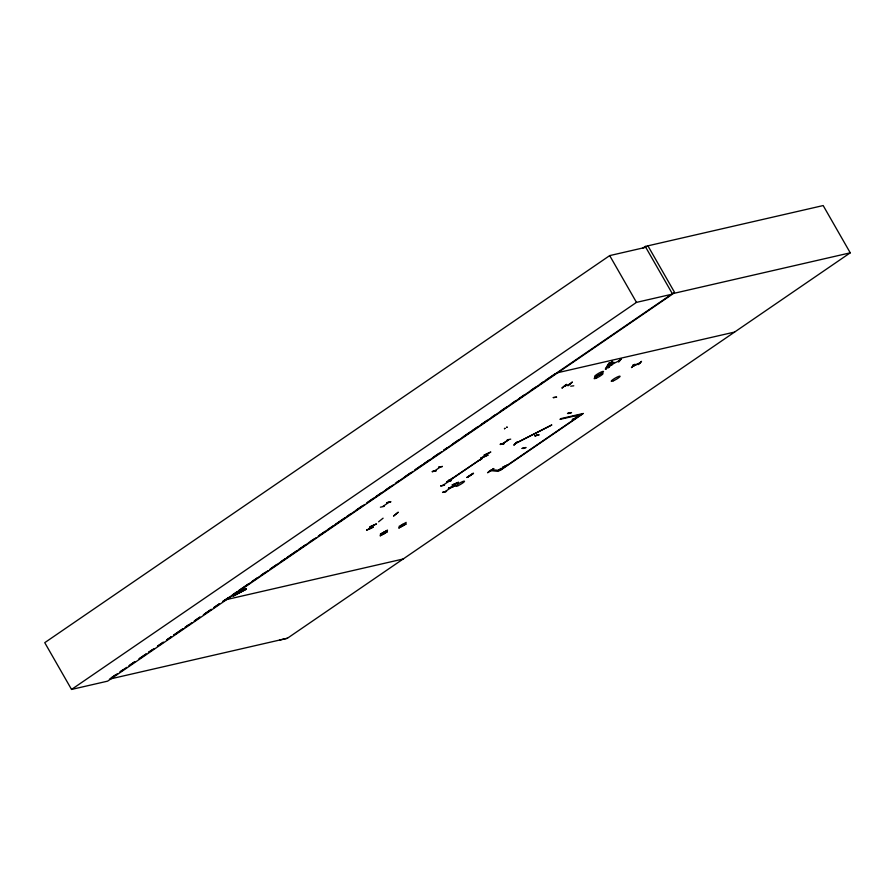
<?xml version="1.0" encoding="UTF-8"?>
<svg xmlns="http://www.w3.org/2000/svg" width="895" height="895" viewBox="0 0 895 895"><rect width="100%" height="100%" fill="white"/><g stroke="black" fill="none" stroke-linecap="round" stroke-linejoin="round"><path stroke-width="1.34" d="M380.252 535.825L387.345 531.742L380.241 535.725M380.386 534.214L387.524 530.187L380.386 534.114M383.955 533.722L384.123 532.167L383.709 533.856M406.028 523.978L398.924 527.927M399.047 526.394L406.185 522.378M402.426 524.548L402.347 525.891M402.795 524.336L402.616 525.891M481.353 458.106L487.898 455.152M366.715 530.008L373.114 527.11M448.529 488.379L454.85 485.627L448.395 488.502M605.3 369.12L608.779 363.269M609.461 362.922L605.68 369.098M612.348 361.435L609.182 367.297M612.281 361.468L607.951 367.923L611.598 361.815M605.904 368.997L609.394 363.157M606.295 368.807L609.529 362.889M608.723 367.543L612.202 361.703M380.409 507.174L384.246 506.335M436.01 470.804L432.52 471.52M432.408 471.531L436.245 470.569L432.173 471.732M440.664 486.03L444.491 485.146M440.899 485.817L444.502 485.09M442.768 492.261L446.594 491.344L442.533 492.451M489.364 470.882L493.503 469.841L489.71 470.692M534.841 435.876L538.969 434.858L535.176 435.72M535.065 435.72L538.857 434.869M500.439 443.864L500.339 444.479L503.863 443.786M500.327 444.435L503.874 443.797M484.62 456.64L487.182 454.022M487.495 453.698L484.911 456.327M370.418 528.24L369.792 527.658M370.015 527.558L369.848 528.654L373.014 525.589M373.204 525.533L370.228 528.453M566.49 384.391L561.903 388.117L566.278 384.481M631.691 367.431L634.812 364.422M635.058 364.265L631.456 367.599M482.92 457.3L479.586 460.466M451.651 487.003L455.286 483.759M452.176 486.656L451.628 487.014M613.757 362.195L611.386 365.35L613.914 362.497M470.647 475.223L469.808 475.648M369.456 527.961L369.87 528.643M618.59 361.781L620.839 359.141M618.904 361.692L621.141 359.04L618.87 361.658M484.173 455.152L490.818 452.031L484.027 455.242M369.892 526.864L376.504 523.911L370.094 526.819M482.248 458.419L481.544 458.799M515.397 443.674L514.983 443.786M517.444 441.85L513.786 445.195L517.12 442.052M633.134 365.205L633.962 365.697L633.738 364.925M641.48 361.401L638.09 364.657L641.458 361.49M452.188 484.989L458.285 482.439M452.221 485L458.464 482.248M449.749 480.257L450.118 480.156M388.766 502.408L382.903 506.436M434.366 471.094L440.385 466.977M449.01 481.241L442.935 485.314M492.317 469.83L491.679 470.255M523.877 448.205L523.407 448.529M568.638 413.624L569.377 413.199M502.386 443.909L508.707 439.747M572.241 382.109L567.877 385.7M383.094 518.183L378.585 521.819M398.062 512.287L393.733 515.956M393.576 515.956L398.241 512.32M450.756 487.786L445.005 491.735M502.453 443.864L508.64 439.792M504.903 428.336L504.5 428.705M639.712 363.124L633.447 365.921M645.765 247.311L609.696 255.601L44.75 642.666L71.544 689.441L107.613 681.151L672.559 294.086L645.261 246.438L643.002 247.993M71.544 689.441L636.479 302.376L672.559 294.086M111.774 677.571L117.502 673.644M120.937 671.295L126.654 667.368M130.088 665.019L134.675 661.875M139.251 658.742L146.12 654.032M154.141 648.539L148.413 652.466L151.758 650.128M157.576 646.19L163.304 642.263M171.314 636.77L166.738 639.914L171.247 636.781M191.933 622.651L185.064 627.361L188.453 625.012M204.53 614.015L211.399 609.316L203.355 614.809M228.583 597.536L222.844 601.462L231.302 595.857M232.04 595.175L236.638 592.02M238.931 590.443L248.128 584.144M251.584 581.784L257.335 577.846M260.781 575.474L265.379 572.33M269.977 569.175L276.879 564.454M280.325 562.082L284.923 558.939M287.228 557.361L296.424 551.063M298.717 549.485L305.62 544.753M309.066 542.392L313.664 539.249M318.262 536.094L325.165 531.361M327.458 529.795L333.208 525.857M335.513 524.28L344.709 517.97M347.014 516.404L350.46 514.032M356.21 510.094L361.96 506.156M366.558 503.012L373.45 498.28M375.755 496.703L381.505 492.765M386.103 489.621L390.701 486.466M395.299 483.311L398.745 480.951M404.495 477.013L410.246 473.075M414.844 469.92L421.746 465.199M424.04 463.621L429.79 459.683M433.236 457.323L438.986 453.385M443.584 450.23L447.03 447.869M452.781 443.931L458.531 439.993M461.977 437.633L470.032 432.117M472.325 430.54L478.075 426.602M481.521 424.241L487.272 420.303M490.728 417.931L495.327 414.788M501.077 410.85L506.816 406.912M510.273 404.54L516.023 400.602M519.469 398.241L524.067 395.098M529.818 391.149L535.568 387.211M539.014 384.85L543.612 381.706M545.916 380.129L555.113 373.819M110.488 678.388L115.075 675.244M119.65 672.1L123.096 669.751M128.824 665.824L134.563 661.897M139.15 658.765L146.03 654.055M157.486 646.201L163.226 642.286M233.606 594.291L250.846 582.477M253.151 580.9L260.042 576.167M262.347 574.59L268.097 570.652M271.543 568.291L279.598 562.776M281.891 561.199L308.339 543.086M310.632 541.509L316.382 537.571M319.828 535.21L364.668 504.489M368.125 502.129L393.42 484.799M396.865 482.427L412.964 471.408M415.258 469.83L441.705 451.706M443.998 450.14L461.249 438.315M463.554 436.749L489.99 418.625M492.295 417.048L509.535 405.234M511.839 403.656L529.079 391.842M531.384 390.265L538.287 385.544M540.58 383.966L555.526 373.73M556.679 372.935L669.035 296.021M672.481 293.672L674.517 292.273L647.946 245.89M387.087 502.598L390.936 501.748L386.83 502.755M438.528 467.268L442.387 466.418M442.365 466.519L438.595 467.291M446.594 482.226L481.89 458.408L449.782 480.402L448.708 479.988M452.781 477.997L446.605 482.271M451.181 480.559L447.03 481.689L450.856 480.805M466.877 477.494L473.075 473.276M537.067 435.261L537.682 434.847M567.698 413.367L571.2 412.774M493.816 468.566L487.574 472.75L493.581 468.521M522.009 448.496L526.07 447.522L522.232 448.35M582.6 413.635L499.511 470.569L498.179 471.385L491.064 470.658L492.384 469.841L500.249 470.401L583.35 413.468L561.143 418.569L559.968 419.375L581.437 414.441M279.576 640.093L287.396 638.258L734.594 332.067L556.254 373.036M734.515 332.123L850.25 252.826L823.176 205.559L645.261 246.438M507.208 439.837L510.721 439.143M570.719 386.181L573.784 385.812M569.477 384.168L570.115 383.91M569.791 384.134L564.331 386.271M481.734 458.654L482.293 458.397M633.716 365.719L633.157 365.126L633.85 364.802M506.671 427.385L507.264 427.016L506.503 427.463M406.05 524L398.913 527.994M633.19 365.104L633.615 365.775L639.802 363.012M233.304 595.376L246.203 588.574L233.192 596.07L245.946 589.38L233.248 595.936M233.36 595.477L246.282 588.63M504.456 428.739L504.993 428.302M633.984 365.675L633.783 364.836M619.642 360.528L612.84 363.896M488.055 455.007L481.197 457.759M564.622 386.069L565.047 385.913M366.592 530.198L372.991 527.278M514.804 443.942L515.498 443.562M572.218 382.187L568.112 385.622M672.335 293.705L850.25 252.826M481.555 457.826L480.816 457.994L481.152 458.576M225.137 599.896L403.477 558.928M109.481 679.137L287.396 638.258M571.536 412.55L567.475 413.524M467.033 477.404L473.533 473.332L467.291 477.449M609.696 255.601L636.479 302.376M514.569 443.886L551.689 425.024L514.569 443.886M182.77 628.928L173.608 635.204L182.714 628.939M199.943 617.158L194.215 621.085L199.909 617.17M219.409 603.823L213.681 607.739L219.409 603.823M449.223 487.932L453.038 487.059L449.189 487.898M499.03 469.774L501.066 469.293L501.043 468.387L499.03 469.774M502.934 467.089L506.995 465.232L502.934 467.089M572.364 419.531L576.425 417.663L572.364 419.531M576.268 416.846L580.329 414.989L576.268 416.846M503.091 467.906L501.032 468.946L503.091 467.906M556.545 397.134L553.3 397.604L556.545 397.134M458.005 485.694A5.113 0.805 -29.8 0 0 464.527 481.23A5.113 0.805 -29.8 0 0 457.681 484.284A5.113 0.805 -29.8 0 0 458.005 485.694M613.567 380.733A5.113 0.805 -29.8 0 0 620.09 376.269A5.113 0.805 -29.8 0 0 613.243 379.323A5.113 0.805 -29.8 0 0 613.567 380.733M596.987 375.945A5.113 0.805 -29.8 0 0 603.51 371.481A5.113 0.805 -29.8 0 0 596.663 374.535A5.113 0.805 -29.8 0 0 596.987 375.945M596.518 378.014A5.101 0.794 -29.8 0 0 603.029 373.562A5.101 0.794 -29.8 0 0 596.193 376.616A5.101 0.794 -29.8 0 0 596.518 378.014"/></g></svg>
